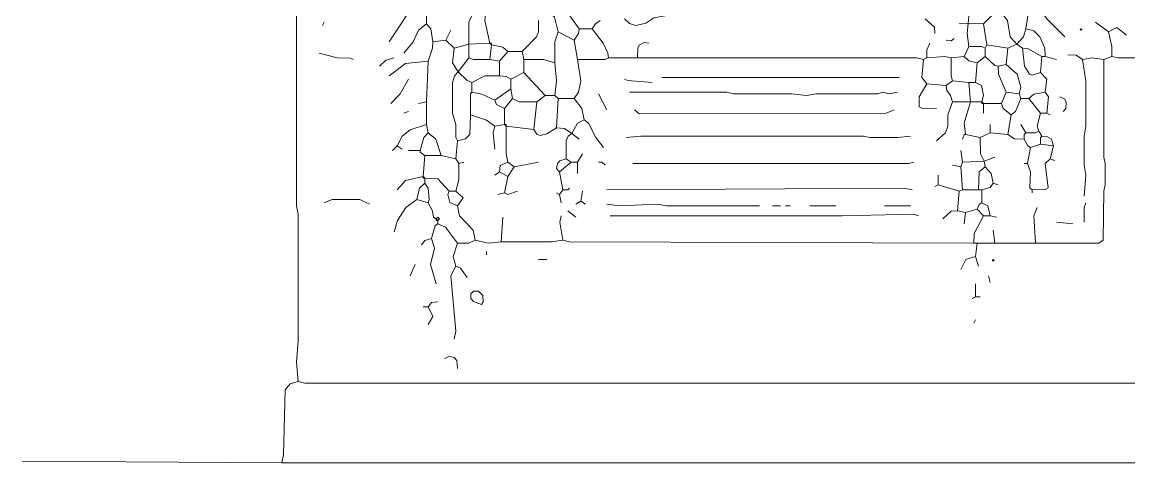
# Model space of a CAD drawing. Header units: millimetres. Extents: x 11 to 20000, y -4 to 8232.
# Drawn here: x 11 to 2581, y -4 to 1018 of the extents above; entities that cross this region are included whole.
import ezdxf

# ---------------------------------------------------------------- set-up
doc = ezdxf.new("R2010")
doc.units = ezdxf.units.MM
doc.layers.add('ARCHITECTURE', color=7, linetype='Continuous', lineweight=13, true_color=0x000000)
doc.layers.add('PLANTING', color=7, linetype='Continuous', lineweight=13, true_color=0x000000)

msp = doc.modelspace()

# ---------------------------------------------------------------- linework, layer by layer
at = {"layer": 'ARCHITECTURE', "color": 7, "lineweight": 13, "true_color": 0x000000}
for points in [[(648.56708, 2809.20034), (652.3379, 2737.55656), (652.3379, 2058.82353), (648.56708, 2032.42862), (648.56708, 592.00509), (652.33133, 573.15328), (652.33778, 279.03563), (648.56719, 230.01414), (652.3379, 184.76527)], [(652.3379, 184.76527), (633.48428, 179.79061), (622.3267, 165.91346), (618.25317, 15.08201), (614.63043, -3.7707)], [(2801.65939, 180.99548), (667.42081, 181.0017), (652.3379, 184.76527)], [(11.31222, 0), (614.63043, -3.7707)], [(2801.65939, -3.7707), (2782.80543, -3.7707), (1251.88529, -3.7707), (1229.26086, -3.7707), (1025.64095, -3.7707), (980.39208, -3.7707), (961.53846, -3.7707), (614.63043, -3.7707)]]:
    msp.add_lwpolyline(points, dxfattribs=at)
at = {"layer": 'PLANTING', "color": 7, "lineweight": 13, "true_color": 0x000000}
for points in [[(1093.51425, 1097.28507), (1085.97941, 1021.86934), (1097.28507, 969.08088)], [(1304.67579, 1003.01753), (1283.24898, 1033.18156), (1270.73914, 1063.34842)], [(2207.76799, 1016.21324), (2213.4241, 1070.89084)], [(2341.62896, 1003.01753), (2346.45622, 1033.18156), (2366.13903, 1061.4621)], [(2366.13903, 1061.4621), (2390.79661, 1025.64197), (2432.1267, 984.1629)], [(863.49932, 972.85068), (908.74819, 1040.72398)], [(950.22624, 1033.18156), (950.22624, 1014.32975)], [(1048.26538, 967.19457), (1048.41357, 1018.09955), (1055.80701, 1033.18156)], [(1221.71946, 1044.49378), (1236.80238, 1039.52602), (1247.05837, 1029.41176), (1255.65611, 995.47511)], [(1504.52489, 1033.18156), (1478.12975, 1028.35543), (1459.27602, 1015.53314), (1436.65158, 1010.71244), (1421.56867, 1015.38541), (1410.25633, 1025.64197)], [(2273.75566, 1044.49378), (2243.58948, 1014.32975)], [(2320.89016, 967.19457), (2305.12613, 984.1629), (2299.09457, 1021.86934), (2281.2974, 1044.49378)], [(712.66968, 1018.09955), (708.89898, 1010.55713)], [(897.43597, 946.45645), (919.00407, 972.85068), (931.52715, 999.24491), (950.22624, 1014.32975)], [(965.30928, 972.85068), (960.33428, 1003.01753), (950.22624, 1014.32975)], [(1172.69977, 950.22624), (1205.5802, 984.1629), (1210.25916, 995.47511), (1210.40724, 1021.86934)], [(1304.67579, 1003.01753), (1303.47149, 991.70532), (1293.36357, 976.62048)], [(1334.84163, 1003.01753), (1304.67579, 1003.01753)], [(1353.69525, 1021.86934), (1342.38959, 1014.32217), (1334.84163, 1003.01753)], [(1372.5491, 935.14423), (1371.49287, 946.45645), (1360.18722, 969.08088), (1334.84163, 1003.01753)], [(2107.84287, 1025.64197), (2130.09921, 1006.57262), (2130.46731, 991.70532)], [(2187.02839, 1014.32975), (2207.76799, 1016.21324)], [(2207.76799, 1016.21324), (2205.88891, 991.70532), (2209.65283, 961.53846)], [(2207.76799, 1016.21324), (2243.58948, 1014.32975)], [(2251.13122, 965.30826), (2243.58948, 1014.32975)], [(2320.89016, 967.19457), (2336.65385, 984.1629), (2341.62896, 1003.01753)], [(2341.62896, 1003.01753), (2360.48292, 998.04774), (2374.50962, 984.1629), (2385.82839, 957.76867), (2386.87783, 938.91403)], [(2533.93665, 995.47511), (2503.77048, 1018.09955)], [(2533.93665, 995.47511), (2552.79061, 1005.44163), (2575.41505, 987.93269)], [(965.30928, 972.85068), (995.47511, 976.62048)], [(995.47511, 976.62048), (1006.78733, 999.24491)], [(995.47511, 976.62048), (1014.32873, 957.76867)], [(1248.11471, 923.83201), (1248.26267, 972.85068), (1255.65611, 995.47511)], [(1293.36357, 976.62048), (1255.65611, 995.47511)], [(1300.90498, 931.37161), (1293.36357, 976.62048)], [(2156.86301, 976.62048), (2168.16867, 975.09808), (2175.71618, 980.3931)], [(2533.93665, 995.47511), (2541.33009, 961.53846), (2541.47839, 938.91403)], [(965.30928, 972.85068), (964.25305, 957.76867), (953.99706, 927.60181)], [(1023.75566, 903.09106), (1010.70622, 923.83201), (1014.32873, 957.76867)], [(1048.26538, 967.19457), (1014.32873, 957.76867)], [(1048.26538, 967.19457), (1097.28507, 969.08088)], [(1048.26538, 967.19457), (1048.26538, 935.14423)], [(1101.05588, 965.30826), (1101.05588, 969.08088), (1097.28507, 969.08088)], [(1097.28507, 969.08088), (1101.05588, 965.30826)], [(1097.28507, 931.37161), (1101.05588, 965.30826)], [(1101.05588, 965.30826), (1127.4509, 960.3336), (1138.76312, 950.22624)], [(1440.42229, 935.14333), (1440.57692, 957.76867), (1444.34774, 965.1612), (1455.5052, 970.7448), (1466.81753, 969.08088)], [(2119.15509, 969.08088), (2111.76199, 953.99604), (2111.61414, 935.14423)], [(2198.34061, 938.91403), (2209.65283, 961.53846)], [(2209.65283, 961.53846), (2239.81244, 961.39072), (2247.36075, 957.76867)], [(2251.13122, 965.30826), (2247.36075, 957.76867)], [(2247.36075, 938.91403), (2247.36075, 957.76867)], [(2300.15057, 957.76867), (2251.13122, 965.30826)], [(2300.15057, 957.76867), (2296.38009, 920.05939)], [(2320.89016, 967.19457), (2300.15057, 957.76867)], [(2320.89016, 967.19457), (2334.08722, 957.76867)], [(2379.33609, 938.91403), (2345.39977, 956.71154), (2334.08722, 957.76867)], [(2375.56561, 901.20758), (2356.71821, 894.87624), (2350.22014, 897.59729), (2338.91448, 916.28959), (2334.08722, 957.76867)], [(780.54299, 931.37161), (772.99491, 934.99581), (742.83552, 935.29129), (701.35747, 946.45645)], [(840.87489, 916.28959), (855.95769, 930.17443), (874.81154, 935.14423)], [(863.49932, 893.66516), (901.20656, 922.62715), (953.99706, 927.60181)], [(950.22624, 833.33428), (953.99706, 927.60181)], [(1048.26538, 935.14423), (1023.75566, 903.09106)], [(1048.26538, 935.14423), (1059.57771, 931.52002), (1097.28507, 931.37161)], [(1097.28507, 931.37161), (1119.9095, 927.60181)], [(1119.9095, 927.60181), (1138.76312, 950.22624)], [(1119.9095, 893.66516), (1119.9095, 927.60181)], [(1172.69977, 950.22624), (1138.76312, 950.22624)], [(1172.69977, 950.22624), (1176.47059, 931.37161)], [(1248.11471, 923.83201), (1221.71946, 931.22455), (1176.47059, 931.37161)], [(1176.47059, 901.20758), (1176.47059, 931.37161)], [(1300.90498, 931.37161), (1308.2983, 882.35294), (1303.47149, 855.95871), (1293.36357, 840.87387)], [(1372.5491, 935.14423), (1365.0009, 931.52002), (1300.90498, 931.37161)], [(1372.5491, 935.14423), (1440.42229, 935.14333)], [(2104.0724, 931.37161), (2088.98971, 935.14333), (1440.42229, 935.14333)], [(2104.0724, 931.37161), (2100.45633, 889.89536), (2111.61414, 874.81052)], [(2104.0724, 931.37161), (2111.61414, 935.14423)], [(2168.17523, 935.14423), (2153.09174, 938.90713), (2111.61414, 935.14423)], [(2198.34061, 938.91403), (2168.17523, 935.14423)], [(2168.17523, 935.14423), (2168.32308, 893.66516), (2171.9457, 882.35294)], [(2228.50679, 923.83201), (2209.65317, 928.79977), (2198.34061, 938.91403)], [(2228.50679, 923.83201), (2247.36075, 938.91403)], [(2247.36075, 938.91403), (2269.98484, 917.49446), (2277.52613, 916.28959)], [(2364.25339, 505.27907), (2511.31222, 505.27907), (2521.42014, 512.97489), (2522.77274, 625.94174), (2526.38835, 641.02658), (2526.24706, 690.04525), (2522.631, 705.12726), (2522.62443, 931.37161)], [(2379.33609, 938.91403), (2375.56561, 901.20758)], [(2379.33609, 938.91403), (2386.87783, 938.91403)], [(2413.27274, 931.37161), (2386.87783, 938.91403)], [(2473.60509, 931.37161), (2458.52161, 941.62817), (2439.66844, 942.68382)], [(2473.60509, 931.37161), (2496.22952, 935.14423), (2522.62443, 931.37161)], [(2473.60509, 931.37161), (2481.13948, 882.35294), (2481.13948, 776.77319), (2477.37557, 754.14876), (2477.52387, 686.27545), (2481.13948, 663.65102), (2477.37557, 614.62952)], [(2522.62443, 931.37161), (2541.47839, 938.91403)], [(2541.47839, 938.91403), (2556.56109, 935.29129), (2643.28835, 935.13733), (2662.14152, 931.37851), (2756.41052, 935.14423)], [(1023.75566, 903.09106), (1015.45249, 893.73281), (1010.56471, 878.58314), (1010.70611, 806.93722), (1017.95158, 780.54299), (1018.24751, 750.38371), (1021.87036, 742.83654)], [(1023.75566, 903.09106), (1044.49468, 882.50758), (1055.80701, 878.58314)], [(1176.47059, 901.20758), (1146.30475, 886.12274)], [(1176.47059, 901.20758), (1225.49027, 848.41629)], [(1248.11471, 923.83201), (1251.88529, 882.35294), (1248.11471, 848.41629)], [(2228.50679, 923.83201), (2224.73631, 878.58314)], [(2277.52613, 916.28959), (2296.38009, 920.05939)], [(2277.52613, 916.28959), (2278.58258, 897.43495), (2296.38009, 855.95871)], [(2326.54627, 852.18609), (2330.16844, 867.27093), (2321.5707, 897.43495), (2296.38009, 920.05939)], [(2375.56561, 901.20758), (2390.49389, 886.11787), (2386.87783, 855.95871)], [(908.74819, 886.12274), (888.83824, 852.18609), (867.26991, 829.56165)], [(1119.9095, 893.66516), (1085.97285, 893.51674), (1055.80701, 878.58314)], [(1055.80701, 855.95871), (1055.80701, 878.58314)], [(1119.9095, 893.66516), (1134.99242, 892.46719), (1146.30475, 886.12274)], [(1146.30475, 863.4983), (1146.30475, 886.12274)], [(1474.35894, 878.58314), (1417.80452, 882.50068), (1410.25633, 886.12274)], [(1496.98337, 889.89446), (2028.65735, 889.89446), (2047.51131, 889.89446)], [(2134.23857, 818.24943), (2100.30848, 818.40475), (2093.96448, 822.17534), (2093.81618, 844.64649), (2111.61414, 874.81052)], [(2111.61414, 874.81052), (2156.86301, 871.04072)], [(2156.86301, 871.04072), (2171.9457, 882.35294)], [(2209.65283, 878.58314), (2171.9457, 882.35294)], [(2224.73631, 878.58314), (2209.65283, 878.58314)], [(2209.65283, 878.58314), (2213.4241, 833.33428)], [(2224.73631, 878.58314), (2238.61471, 871.03382), (2243.57636, 848.41629), (2239.819, 833.33428)], [(1052.0362, 803.16742), (1052.18416, 852.03281), (1055.80701, 855.95871)], [(1108.59729, 837.10407), (1078.43145, 851.13043), (1055.80701, 855.95871)], [(1146.30475, 863.4983), (1108.59729, 837.10407)], [(1146.30475, 863.4983), (1150.07534, 840.87387)], [(1206.63643, 833.33428), (1225.49027, 848.41629)], [(1248.11471, 848.41629), (1225.49027, 848.41629)], [(1248.11471, 848.41629), (1255.65611, 840.87387)], [(1349.92466, 852.18609), (1368.77828, 814.47964)], [(2043.74084, 855.95871), (2024.88688, 852.19989), (2009.80419, 855.66176), (1998.49197, 852.3345), (1855.20362, 852.18122), (1832.57919, 848.41629), (1798.64253, 852.18122), (1662.89593, 852.3345), (1647.81301, 855.95181), (1421.56855, 855.95871)], [(2171.9457, 833.33428), (2166.97749, 848.41629), (2158.06731, 859.72851), (2156.86301, 871.04072)], [(2285.06787, 829.56165), (2296.38009, 855.95871)], [(2296.38009, 855.95871), (2326.54627, 852.18609)], [(2330.31674, 840.87387), (2326.54627, 852.18609)], [(2349.1707, 840.87387), (2360.48292, 850.98269), (2386.87783, 855.95871)], [(2390.6483, 806.93722), (2394.26471, 844.64649), (2386.87783, 855.95871)], [(950.22624, 833.33428), (931.37262, 829.56165)], [(950.22624, 833.33428), (950.22624, 780.54299)], [(1131.22172, 818.24943), (1112.52274, 826.84819), (1108.59729, 837.10407)], [(1150.07534, 840.87387), (1131.22172, 818.24943)], [(1206.63643, 833.33428), (1165.15837, 833.48201), (1150.07534, 840.87387)], [(1199.09502, 769.23077), (1206.63643, 833.33428)], [(1255.65611, 840.87387), (1251.88529, 773.00057)], [(1255.65611, 840.87387), (1293.36357, 840.87387)], [(1293.36357, 840.87387), (1311.01946, 818.24943), (1315.98801, 791.8552)], [(2171.9457, 833.33428), (2160.78179, 803.16742), (2160.48518, 776.77319), (2155.66527, 761.83676), (2134.23857, 742.83654)], [(2171.9457, 833.33428), (2213.4241, 833.33428)], [(2202.11188, 757.91855), (2198.48891, 784.31278), (2213.4241, 833.33428)], [(2239.819, 833.33428), (2213.4241, 833.33428)], [(2243.58948, 829.56165), (2239.819, 833.33428)], [(2243.58948, 829.56165), (2239.819, 829.56165), (2239.819, 833.33428)], [(2285.06787, 829.56165), (2243.58948, 829.56165)], [(2243.58948, 806.93722), (2243.58948, 829.56165)], [(2285.06787, 829.56165), (2288.99321, 818.24943), (2307.69231, 803.16742)], [(2330.31674, 840.87387), (2317.94853, 810.71471), (2307.69231, 803.16742)], [(2330.31674, 840.87387), (2349.1707, 840.87387)], [(2375.56561, 806.93722), (2349.1707, 840.87387)], [(2420.81448, 844.64649), (2431.97183, 840.72059), (2435.74276, 833.33428), (2434.69966, 818.25701), (2428.35622, 810.70984)], [(897.43597, 806.93722), (908.74819, 810.70984)], [(1021.87036, 742.83654), (1040.72387, 747.8043), (1050.8319, 757.91855), (1052.0362, 803.16742)], [(1108.59729, 776.77319), (1089.74367, 790.65034), (1052.0362, 803.16742)], [(1131.22172, 780.54299), (1131.22172, 818.24943)], [(2036.1991, 814.47964), (2017.34514, 806.94412), (1444.1931, 805.42104), (1432.88077, 814.47964)], [(2300.15057, 757.91855), (2307.69231, 803.16742)], [(2375.56561, 806.93722), (2368.32014, 776.77319), (2371.79514, 765.46097)], [(2375.56561, 806.93722), (2390.6483, 806.93722)], [(2390.6483, 806.93722), (2398.19005, 803.16742)], [(882.35294, 731.52432), (893.81324, 754.00034), (912.51878, 768.17443), (950.22624, 780.54299)], [(953.99706, 761.68835), (950.22624, 780.54299)], [(1108.59729, 776.77319), (1104.83959, 761.68835), (1108.59729, 723.9819)], [(1131.22172, 780.54299), (1108.59729, 776.77319)], [(1134.99253, 776.77319), (1134.99253, 780.54299), (1131.22172, 780.54299)], [(1134.99253, 776.77319), (1131.22172, 780.54299)], [(1199.09502, 769.23077), (1134.99253, 776.77319)], [(1134.99253, 776.77319), (1135.1405, 712.66968), (1138.76312, 693.81505)], [(1199.09502, 769.23077), (1206.6431, 758.07941), (1214.17805, 755.35215), (1229.26086, 758.97489), (1251.88529, 773.00057)], [(1287.70747, 759.80486), (1270.73914, 771.94491), (1251.88529, 773.00057)], [(1287.70747, 759.80486), (1301.05305, 784.16572), (1315.98801, 791.8552)], [(1361.23688, 727.7517), (1343.43925, 750.37613), (1326.244, 784.30792), (1315.98801, 791.8552)], [(2258.67296, 780.54299), (2258.67296, 761.68835)], [(2330.31674, 780.54299), (2341.62896, 761.68835)], [(953.99706, 761.68835), (943.7345, 750.37613), (935.14321, 720.2121)], [(953.99706, 761.68835), (971.79434, 746.60011), (984.1629, 708.89989)], [(1274.50973, 701.35747), (1274.65792, 742.83654), (1279.40419, 754.06731), (1287.70747, 759.80486)], [(1287.70747, 759.80486), (1304.67579, 746.60633)], [(2073.90622, 754.14876), (2043.74084, 750.38303), (1979.63801, 750.52455), (1964.55532, 754.14186), (1447.9638, 754.14876), (1414.02715, 750.37613)], [(2202.11188, 757.91855), (2198.34061, 757.91855), (2194.57014, 746.60633)], [(2236.04853, 750.37613), (2202.11188, 757.91855)], [(2236.04853, 750.37613), (2258.67296, 761.68835)], [(2245.47511, 695.70136), (2236.19638, 712.66968), (2236.04853, 750.37613)], [(2258.67296, 761.68835), (2300.15057, 757.91855)], [(2300.15057, 757.91855), (2315.23405, 747.66267), (2337.85848, 746.60633)], [(2341.62896, 761.68835), (2337.85848, 757.91855), (2337.85848, 746.60633)], [(2352.94118, 727.7517), (2346.44932, 731.6776), (2337.85848, 746.60633)], [(2371.79514, 765.46097), (2364.24683, 761.83676), (2341.62896, 761.68835)], [(2379.33609, 754.14876), (2371.79514, 765.46097)], [(2379.33609, 754.14876), (2375.71391, 750.22285), (2375.56561, 735.29412)], [(2379.33609, 754.14876), (2390.64864, 753.09163), (2401.80611, 746.45792), (2405.73179, 731.52432)], [(882.35294, 731.52432), (871.04072, 720.2121)], [(882.35294, 731.52432), (893.66516, 723.9819)], [(935.14321, 720.2121), (908.74819, 720.2121)], [(935.14321, 720.2121), (935.14321, 716.43948), (946.45543, 708.89989)], [(1018.09955, 701.35747), (1021.87036, 742.83654)], [(2190.79966, 720.2121), (2194.57014, 693.81505)], [(2345.39943, 690.04525), (2352.94118, 727.7517)], [(2375.56561, 735.29412), (2352.94118, 727.7517)], [(2375.56561, 735.29412), (2405.73179, 731.52432)], [(2398.19005, 701.35747), (2405.73179, 731.52432)], [(942.68484, 659.87839), (946.45543, 708.89989)], [(984.1629, 708.89989), (946.45543, 708.89989)], [(1018.09955, 701.35747), (984.1629, 708.89989)], [(1025.64095, 690.04525), (1018.09955, 701.35747)], [(1274.50973, 701.35747), (1259.575, 696.38903), (1254.76109, 690.03835), (1252.04649, 678.73993), (1259.42692, 671.19061)], [(1274.50973, 701.35747), (1285.82195, 693.81505)], [(1300.90498, 693.81505), (1312.21719, 712.66968)], [(2245.47511, 695.70136), (2194.57014, 693.81505)], [(2245.47511, 695.70136), (2269.98518, 705.12726)], [(2245.47511, 695.70136), (2247.36075, 682.50283)], [(2356.71165, 629.71437), (2386.94186, 629.86765), (2394.05068, 633.6388), (2387.03269, 690.03903), (2398.19005, 701.35747)], [(2398.19005, 701.35747), (2409.50226, 697.58767)], [(1025.64095, 690.04525), (1025.49299, 652.3388), (1018.09955, 625.94174)], [(1025.64095, 690.04525), (1036.95317, 693.81505)], [(1108.59729, 663.65102), (1119.9095, 671.19061)], [(1119.9095, 671.19061), (1121.1138, 686.12014), (1138.76312, 693.81505)], [(1119.9095, 671.19061), (1138.76312, 659.87839)], [(1153.84615, 682.50283), (1138.76312, 693.81505)], [(1153.84615, 682.50283), (1138.76312, 659.87839)], [(1210.40724, 693.81505), (1153.84615, 682.50283)], [(1285.82195, 693.81505), (1259.42692, 671.19061)], [(1266.96833, 629.71437), (1259.42692, 671.19061)], [(1285.82195, 693.81505), (1300.90498, 693.81505)], [(1300.90498, 693.81505), (1300.90498, 667.42081)], [(1365.00747, 686.27545), (1357.46606, 693.81505), (1349.92466, 693.81505)], [(2081.44796, 693.81505), (2070.13575, 690.05147), (1429.11018, 690.04525)], [(2190.79966, 682.50283), (2171.9457, 686.27545)], [(2190.79966, 682.50283), (2194.57014, 693.81505)], [(2190.79966, 682.50283), (2194.57014, 629.71437)], [(2232.27726, 629.71437), (2233.48156, 671.19061), (2247.36075, 682.50283)], [(2266.21391, 644.79638), (2261.23914, 667.42081), (2247.36075, 682.50283)], [(2345.39943, 690.04525), (2337.85848, 690.04525)], [(2356.71165, 629.71437), (2351.41776, 633.6388), (2352.79287, 671.19061), (2345.39943, 690.04525)], [(882.35294, 629.71437), (901.20656, 651.14016), (942.68484, 659.87839)], [(927.60181, 607.08993), (934.24819, 633.48416), (946.45543, 644.79638)], [(946.45543, 656.1086), (942.68484, 659.87839)], [(946.45543, 656.1086), (942.68484, 656.1086), (942.68484, 659.87839)], [(946.45543, 656.1086), (976.62138, 654.90373), (1003.01652, 625.94174)], [(946.45543, 656.1086), (946.45543, 644.79638)], [(953.99706, 599.54751), (956.57002, 607.0948), (953.84242, 633.48416), (946.45543, 644.79638)], [(1138.76312, 659.87839), (1131.22172, 622.17195)], [(2138.00905, 663.65102), (2138.00905, 641.02658)], [(2266.21391, 644.79638), (2258.66606, 634.68903), (2239.819, 629.71437)], [(2277.52613, 641.02658), (2266.21391, 644.79638)], [(1021.87036, 592.00509), (1004.22081, 599.70215), (999.54197, 618.39457), (1003.01652, 625.94174)], [(1003.01652, 625.94174), (1018.09955, 625.94174)], [(1021.87036, 592.00509), (1035.52839, 610.85973), (1018.09955, 625.94174)], [(1116.13869, 618.40215), (1131.22172, 622.17195)], [(1161.38756, 625.94174), (1138.7698, 618.69762), (1131.22172, 622.17195)], [(1251.88529, 622.17195), (1259.42692, 618.40215)], [(1266.96833, 629.71437), (1259.42692, 618.40215)], [(1263.19751, 599.54751), (1259.42692, 618.40215)], [(1282.05136, 633.48416), (1278.28054, 629.71437), (1266.96833, 629.71437)], [(1312.21719, 625.94174), (1308.44638, 603.31731)], [(2077.67749, 629.71437), (2058.82353, 633.48416), (1368.77828, 629.71437)], [(2138.00905, 641.02658), (2130.46731, 637.25396)], [(2138.00905, 641.02658), (2187.02839, 625.94174)], [(2183.25792, 580.69287), (2187.02839, 625.94174)], [(2194.57014, 629.71437), (2187.02839, 625.94174)], [(2232.27726, 629.71437), (2194.57014, 629.71437)], [(2232.27726, 629.71437), (2239.819, 629.71437)], [(2239.819, 599.54751), (2239.819, 629.71437)], [(2356.71165, 629.71437), (2356.71165, 622.17195)], [(818.25045, 595.77771), (795.62602, 607.08235), (731.5233, 606.94152), (712.66968, 599.54751)], [(927.60181, 607.08993), (902.2629, 588.23529), (883.26109, 558.06844), (874.81154, 531.67421)], [(927.60181, 607.08993), (953.99706, 599.54751)], [(953.99706, 599.54751), (964.11154, 580.69287), (966.5069, 565.7655), (972.85068, 561.84106)], [(1021.87036, 592.00509), (1026.69729, 569.38066), (1058.37986, 535.444), (1063.34842, 512.81957)], [(1308.44638, 603.31731), (1297.13416, 595.77771)], [(1319.7586, 595.77771), (1308.44638, 603.31731)], [(1368.77828, 595.77771), (1398.94412, 592.01199), (1485.67115, 595.77771), (1508.29559, 592.01199), (1723.22771, 592.00509)], [(1753.39367, 592.00509), (1772.2474, 592.00509)], [(1794.87183, 592.00509), (1783.55962, 592.00509)], [(1900.45249, 592.00509), (1840.1207, 592.00509)], [(2073.90622, 592.00509), (2013.57466, 592.00509)], [(2239.819, 599.54751), (2233.32715, 595.6224), (2228.50679, 584.4655)], [(2239.819, 599.54751), (2253.6974, 591.85803), (2258.67296, 569.38066)], [(2481.14604, 599.54751), (2477.52387, 588.23529), (2477.37557, 554.29864)], [(972.85068, 561.84106), (976.62149, 565.61086), (980.39208, 561.84106), (976.62149, 558.06844)], [(1123.68032, 509.04977), (1127.4509, 565.61086)], [(1266.96833, 512.81957), (1259.575, 554.29864), (1263.19751, 569.38066)], [(1297.13416, 565.61086), (1278.28054, 580.69287)], [(1376.31968, 569.38156), (1478.12975, 569.38156), (1500.75419, 569.38156), (1745.85215, 569.38156), (1768.47658, 569.38156), (1794.87183, 569.38156), (1892.91075, 569.38156), (1915.53518, 569.38066), (2081.44796, 573.14638), (2092.76018, 569.38066)], [(2183.25792, 580.69287), (2168.17523, 579.48948), (2149.32127, 561.84106)], [(2183.25792, 580.69287), (2202.11188, 576.92308)], [(2198.34061, 550.52885), (2202.11188, 576.92308)], [(2228.50679, 584.4655), (2202.11188, 576.92308)], [(2243.58948, 569.38066), (2222.02149, 527.90441), (2220.96505, 505.27907)], [(2228.50679, 584.4655), (2243.58948, 569.38066)], [(2258.67296, 569.38066), (2243.58948, 569.38066)], [(2258.67296, 569.38066), (2273.75566, 565.61086)], [(2364.25339, 505.27907), (2360.63077, 569.38066), (2368.02387, 588.23529)], [(961.53846, 516.59219), (970.27115, 546.60294), (976.62149, 550.52885)], [(972.85068, 561.84106), (976.62149, 558.06844)], [(972.85068, 561.84106), (972.85068, 558.06844), (976.62149, 558.06844)], [(976.62149, 550.52885), (976.62149, 558.06844)], [(976.62149, 550.52885), (994.42534, 542.83179), (1021.87036, 505.27998)], [(2413.27274, 554.29864), (2450.98066, 550.52885)], [(938.91403, 501.50735), (946.4621, 511.6224), (961.53846, 516.59219)], [(972.85068, 411.00962), (959.87364, 456.25848), (969.06674, 493.96776), (961.53846, 516.59219)], [(2269.98518, 505.27907), (2266.21391, 535.444)], [(1018.09955, 452.48869), (1011.76244, 475.11312), (1021.87036, 505.27998)], [(1021.87036, 505.27998), (1048.26538, 505.42771), (1063.34842, 512.81957)], [(1123.68032, 509.04977), (1093.51425, 505.42704), (1063.34842, 512.81957)], [(1266.96833, 512.81957), (1240.57308, 509.056), (1123.68032, 509.04977)], [(1266.96833, 512.81957), (1282.05136, 509.056), (2220.96505, 505.27907)], [(2228.50679, 505.27907), (2220.96505, 505.27907)], [(2224.73631, 475.11312), (2228.50679, 505.27907)], [(2269.98518, 505.27907), (2228.50679, 505.27907)], [(2269.98518, 505.27907), (2364.25339, 505.27907)], [(1089.74367, 478.88292), (1089.74367, 486.42534)], [(1229.26086, 467.5707), (1210.40724, 467.5707)], [(2224.73631, 475.11312), (2202.25973, 467.41742), (2190.79966, 444.94627)], [(2224.73631, 475.11312), (2232.27726, 452.48869)], [(923.831, 456.25848), (912.51878, 429.86425)], [(1014.32873, 282.80543), (1017.95147, 301.66007), (1006.94197, 429.86425), (1018.09955, 452.48869)], [(1044.4948, 426.09446), (1029.2638, 447.66176), (1018.09955, 452.48869)], [(2254.9017, 429.86425), (2258.67296, 414.78224)], [(2224.73631, 380.84559), (2224.73631, 411.00962)], [(953.99706, 358.22115), (961.68654, 368.33473), (976.62149, 369.53337)], [(2224.73631, 380.84559), (2217.19457, 377.07296)], [(2224.73631, 380.84559), (2236.04853, 380.84559)], [(953.99706, 358.22115), (942.68484, 358.22115)], [(953.99706, 316.74208), (965.15452, 335.59672), (953.99706, 358.22115)], [(2224.73631, 328.0543), (2220.96505, 320.51188)], [(991.7043, 237.55656), (1003.01663, 243.89412), (1014.32217, 240.2707), (1020.66606, 233.77919), (1021.87036, 214.93213)]]:
    msp.add_lwpolyline(points, dxfattribs=at)
for points in [[(2467.94876, 1001.13122), (2469.83405, 1003.01663), (2471.71946, 1001.13122), (2469.83405, 999.24581)], [(2264.32885, 465.68631), (2266.21414, 467.57161), (2268.09955, 465.68631), (2266.21414, 463.8009)], [(1059.58428, 394.72274), (1070.88982, 394.72274), (1080.99774, 384.61538), (1082.0474, 369.53824), (1078.2767, 363.34423), (1059.58428, 370.58903), (1053.24061, 377.08054), (1053.24061, 388.38032)]]:
    msp.add_lwpolyline(points, close=True, dxfattribs=at)

doc.saveas('drawing.dxf')
